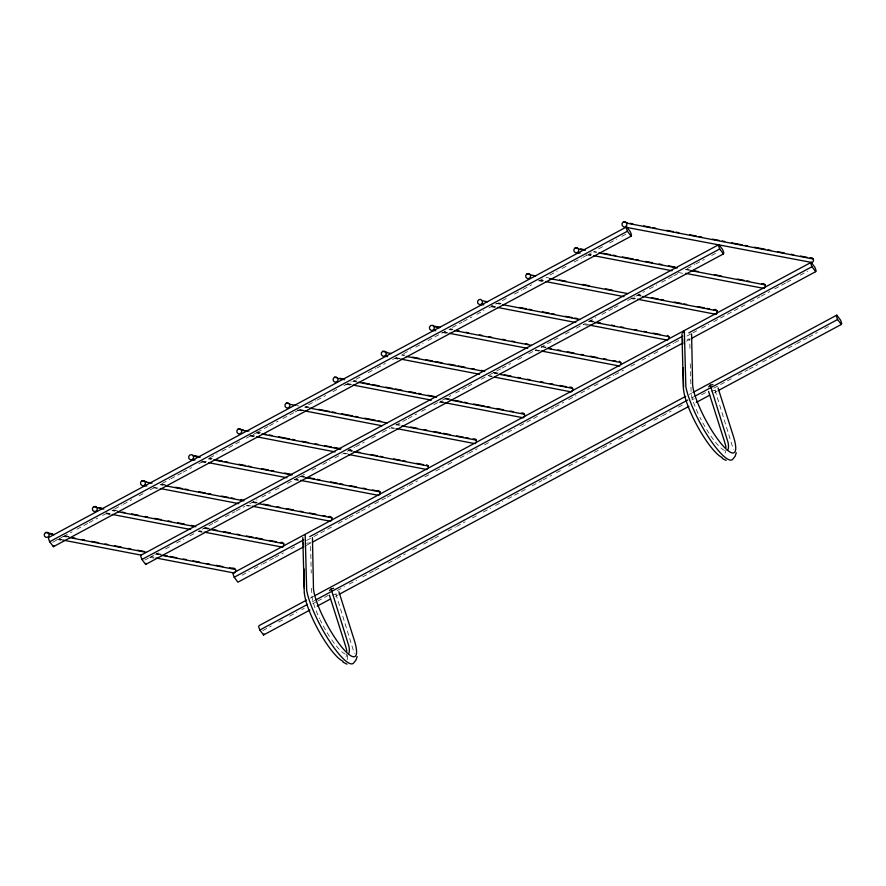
<?xml version="1.0" encoding="UTF-8"?>
<svg xmlns="http://www.w3.org/2000/svg" width="886" height="886" viewBox="0 0 886 886"><rect width="100%" height="100%" fill="white"/><g stroke="black" fill="none" stroke-linecap="round" stroke-linejoin="round"><path stroke-width="0.66" stroke-dasharray="4.43 3.32" d="M345.983 656.903L346.924 654.012M725.136 453.134L726.077 450.232M332.029 595.004L335.916 594.03L337.577 592.391M711.181 391.224L715.068 390.261L716.73 388.622M52.606 542.321L62.352 537.071M63.57 536.418L72.098 531.833M76.982 529.219L87.947 523.316M89.165 522.662L97.704 518.077M102.577 515.464L107.45 512.839M114.759 508.907L122.08 504.976M123.298 504.322L131.826 499.737M139.146 495.806L145.238 492.527M150.111 489.914L154.984 487.289M162.304 483.357L169.614 479.426M170.832 478.772L181.807 472.88M183.025 472.227L191.553 467.642M198.863 463.71L204.965 460.432M209.838 457.807L217.148 453.876M222.032 451.262L241.535 440.774M246.408 438.16L256.154 432.922M257.372 432.268L268.347 426.365M269.565 425.712L278.093 421.127M282.966 418.502L293.942 412.61M295.16 411.957L301.251 408.679M308.572 404.747L315.881 400.815M317.099 400.162L325.638 395.577M332.948 391.645L337.821 389.032M343.912 385.753L351.233 381.822M356.106 379.197L360.979 376.583M368.299 372.652L375.609 368.72M376.827 368.067L385.355 363.481M392.675 359.55L397.548 356.925M403.639 353.658L410.96 349.726M415.833 347.102L423.143 343.17M428.016 340.556L447.519 330.068M452.403 327.455L462.149 322.205M463.367 321.552L471.895 316.966M476.779 314.353L484.088 310.421M488.961 307.796L497.5 303.211M502.373 300.587L507.246 297.973M514.556 294.041L521.876 290.11M523.094 289.456L531.622 284.871M538.943 280.94L545.034 277.661M549.907 275.048L557.216 271.116M562.101 268.491L566.974 265.878M574.283 261.946L581.604 258.014M582.822 257.361L591.35 252.776M598.659 248.844L604.761 245.566M609.634 242.941L616.944 239.01M621.828 236.396L626.701 233.771M144.872 560.063L148.527 558.091M149.745 557.438L158.284 552.853M165.593 548.921L170.466 546.308M176.569 543.029L183.878 539.098M189.969 535.82L196.072 532.541M202.163 529.274L213.127 523.371M214.357 522.718L220.448 519.44M225.321 516.826L235.078 511.587M236.296 510.934L244.824 506.338M249.697 503.724L257.018 499.793M261.891 497.168L270.418 492.583M275.291 489.969L280.175 487.344M287.485 483.413L294.794 479.481M296.013 478.828L304.551 474.243M311.861 470.311L317.952 467.044M322.836 464.419L330.146 460.487M335.019 457.863L342.339 453.942M347.212 451.317L354.522 447.386M355.74 446.732L364.279 442.147M371.588 438.216L377.68 434.937M382.553 432.324L389.873 428.392M395.964 425.114L406.94 419.222M408.158 418.557L416.686 413.972M421.559 411.359L426.443 408.734M433.752 404.802L441.062 400.871M442.28 400.217L450.819 395.632M455.692 393.019L466.656 387.116M467.886 386.462L473.977 383.184M481.286 379.263L488.607 375.332M489.825 374.667L500.789 368.775M502.008 368.122L510.546 363.537M517.856 359.605L523.947 356.327M528.82 353.713L536.141 349.782M558.08 337.987L541.014 347.157L543.661 347.689M565.39 334.055L570.263 331.442M576.365 328.163L583.675 324.232M588.548 321.607L595.868 317.675M601.959 314.408L612.924 308.505M614.142 307.852L620.244 304.574M627.554 300.653L634.863 296.721M636.093 296.068L644.62 291.472M649.493 288.858L656.814 284.927M661.687 282.302L672.651 276.41M673.869 275.756L679.972 272.478M687.281 268.547L694.591 264.615M695.809 263.962L704.348 259.376M711.657 255.445L716.53 252.831M242.022 575.18L249.331 571.248M254.216 568.635L261.525 564.703M262.743 564.05L273.719 558.147M274.937 557.493L283.465 552.908M290.774 548.977L296.876 545.71M306.622 540.46L312.714 537.193M313.943 536.528L333.435 526.051M338.319 523.427L348.065 518.188M349.283 517.535L360.259 511.643M361.477 510.989L370.005 506.404M374.878 503.78L385.853 497.888M387.071 497.223L393.162 493.956M400.483 490.024L407.793 486.093M409.011 485.439L417.539 480.854M424.859 476.923L429.732 474.298M435.823 471.031L443.144 467.099M448.017 464.474L452.89 461.85M460.199 457.929L467.52 453.997M468.738 453.333L477.266 448.748M484.587 444.827L489.46 442.203M495.551 438.924L502.86 434.993M507.744 432.379L515.054 428.447M519.927 425.823L539.43 415.346M544.303 412.721L554.06 407.482M555.278 406.829L563.806 402.244M568.69 399.619L576 395.688M580.873 393.074L589.412 388.489M594.284 385.864L599.157 383.239M606.467 379.319L613.788 375.387M615.006 374.734L623.534 370.138M630.854 366.217L636.945 362.939M641.818 360.314L649.128 356.382M654.012 353.769L658.885 351.144M666.194 347.212L673.515 343.281M674.733 342.627L679.606 340.014M686.916 336.082L691.789 333.457M693.018 332.804L696.673 330.843M701.546 328.219L708.855 324.287M713.739 321.662L745.425 304.64M750.298 302.015L760.055 296.777M761.273 296.123L769.801 291.538M774.674 288.914L785.649 283.022M786.868 282.357L792.959 279.09M800.279 275.158L807.589 271.227M306.191 545.488L311.075 542.874M686.484 341.11L690.15 339.139M310.233 598.139L313.899 596.167M689.308 394.403L691.756 393.096M312.249 601.849L314.685 600.542M691.324 398.124L693.76 396.817M262.777 630.588L271.315 626.003M278.625 622.072L284.716 618.793M289.589 616.18L296.91 612.248M301.783 609.623L304.219 608.317M312.758 603.731L316.413 601.76M317.631 601.107L331.032 593.908M337.134 590.63L344.444 586.698M349.317 584.073L356.637 580.142M362.728 576.875L373.693 570.972M374.911 570.318L381.013 567.04M388.323 563.108L395.632 559.188M396.862 558.523L405.389 553.938M412.699 550.018L417.572 547.393M423.674 544.115L433.42 538.876M434.638 538.223L440.741 534.945M448.05 531.013L455.36 527.081M456.578 526.428L465.117 521.843M472.426 517.911L477.299 515.298M483.402 512.019L490.711 508.088M495.584 505.463L502.905 501.531M507.778 498.918L527.281 488.43M532.154 485.816L541.9 480.577M543.118 479.924L551.657 475.328M556.53 472.714L562.621 469.436M568.723 466.158L577.251 461.573M582.124 458.959L587.008 456.334M594.318 452.403L601.627 448.471M602.845 447.818L611.384 443.233M618.694 439.301L624.785 436.023M629.669 433.409L636.979 429.477M641.852 426.853L646.725 424.239M654.045 420.307L661.355 416.376M662.573 415.722L671.112 411.137M678.421 407.206L684.513 403.927M691.822 399.996L694.27 398.689M701.579 394.757L706.452 392.133M713.773 388.212L733.265 377.724M738.149 375.11L747.895 369.861M749.113 369.207L757.652 364.622M762.525 362.009L773.489 356.106M774.707 355.452L780.81 352.174M788.119 348.242L795.429 344.322M796.647 343.657L807.622 337.765M808.84 337.112L817.368 332.527M824.689 328.595L830.78 325.317M335.484 596.311L337.92 595.004M714.559 392.587L716.995 391.269M687.093 339.316L689.74 338.95L689.972 349.992M306.611 543.262L310.587 542.719L311.219 573.087M594.107 251.524L596.81 252.045M686.063 269.211L690.128 269.986M593.432 251.868L596.145 252.377M685.399 269.543L689.452 270.33M588.924 254.293L591.626 254.814M588.249 254.625L590.962 255.146M586.322 254.803L591.737 255.844M678.288 272.478L683.693 273.519M638.496 294.65L641.198 295.171M545.964 277.407L548.667 277.927M637.92 295.082L640.622 295.603M637.255 295.426L641.309 296.201M540.781 280.164L543.483 280.685M632.737 297.851L635.439 298.372M538.754 280.242L544.159 281.283M630.721 297.929L636.126 298.959M539.53 280.94L542.232 281.46M631.496 298.615L634.199 299.136M498.386 302.846L501.088 303.366M590.353 320.522L593.055 321.042M497.81 303.278L500.524 303.798M589.777 320.965L593.83 321.74M495.795 303.355L501.199 304.396M589.101 321.297L593.166 322.072M491.276 305.781L496.692 306.822M584.594 323.722L588.647 324.509M491.963 306.379L494.665 306.899M491.387 306.811L495.44 307.586M583.353 324.498L587.407 325.273M450.243 328.717L452.945 329.238M542.199 346.404L546.263 347.179M449.667 329.149L452.369 329.67M541.634 346.836L545.687 347.622M449.003 329.492L451.705 330.013M444.484 331.918L447.186 332.438M443.82 332.25L447.873 333.036M535.775 349.937L539.829 350.712M441.892 332.427L447.297 333.468M535.199 350.369L539.264 351.155M402.1 354.599L404.802 355.109M494.056 372.275L498.12 373.061M401.524 355.031L404.226 355.552M493.48 372.718L497.544 373.493M494.166 373.305L496.869 373.826M396.341 357.789L400.394 358.575M488.297 375.476L492.361 376.251M395.665 358.121L399.73 358.908M488.983 376.074L491.686 376.594M395.09 358.564L397.803 359.085M353.946 380.471L356.659 380.991M445.913 398.157L449.966 398.933M353.37 380.902L356.083 381.423M445.337 398.589L449.39 399.365M352.706 381.246L356.759 382.021M444.672 398.921L448.726 399.708M348.187 383.671L350.9 384.192M440.154 401.347L444.207 402.133M347.522 384.003L351.576 384.779M440.84 401.945L443.543 402.465M345.595 384.181L351 385.222M438.913 402.122L442.967 402.897M305.803 406.342L308.505 406.862M305.227 406.785L309.292 407.56M395.843 424.206L401.247 425.247M296.445 405.555L299.147 406.076M304.562 407.117L307.265 407.638M396.518 424.804L399.232 425.324M300.044 409.542L304.097 410.318M299.379 409.875L303.433 410.661M391.335 427.561L395.4 428.337M297.452 410.052L301.506 410.838M390.759 427.993L393.473 428.514M256.309 431.958L261.713 432.999M348.264 449.645L353.68 450.686M257.084 432.656L259.786 433.176M349.04 450.343L351.753 450.863M256.408 432.988L259.122 433.509M348.375 450.675L352.429 451.461M250.55 435.159L255.954 436.2M343.857 453.1L347.921 453.887M249.874 435.491L253.939 436.277M343.192 453.433L345.894 453.953M250.66 436.189L253.363 436.709M209.506 458.095L212.219 458.616M301.473 475.782L304.175 476.303M208.941 458.527L211.643 459.048M300.897 476.214L304.961 477M208.265 458.87L210.968 459.391M300.232 476.546L304.286 477.332M202.396 461.03L206.46 461.816M295.714 478.983L298.416 479.492M203.082 461.628L205.785 462.149M295.049 479.315L297.751 479.835M201.155 461.805L206.571 462.846M294.473 479.747L298.527 480.533M161.363 483.977L165.427 484.753M253.33 501.653L257.383 502.44M160.787 484.409L164.851 485.185M252.754 502.096L256.807 502.871M160.122 484.742L162.825 485.262M252.078 502.428L256.143 503.204M153.588 487.245L158.993 488.286M246.895 505.186L250.959 505.972M154.363 487.942L157.066 488.463M246.33 505.629L249.032 506.15M113.22 509.849L117.273 510.624M205.175 527.535L209.24 528.311M112.644 510.281L115.346 510.801M204.611 527.967L208.664 528.743M111.979 510.624L114.682 511.144M203.935 528.3L207.988 529.086M106.11 512.784L110.163 513.57M199.428 530.725L202.13 531.246M106.796 513.382L109.499 513.902M198.752 531.068L201.454 531.589M106.22 513.814L110.274 514.6M198.176 531.5L202.241 532.276M65.077 535.72L69.13 536.506M157.032 553.407L161.097 554.182M64.501 536.163L68.554 536.938M156.457 553.839L160.521 554.625M62.474 536.229L66.539 537.016M154.441 553.916L159.845 554.957M59.318 538.921L62.02 539.441M151.273 556.607L153.987 557.128M58.642 539.253L61.355 539.773M56.715 539.43L62.131 540.471M150.033 557.372L154.086 558.158M715.068 390.261L733.409 449.567M335.916 594.03L354.267 653.336M690.26 363.792L691.169 393.672A36.769 8.262 61.7 0 0 699.331 416.121M311.529 588.271L312.016 597.441A36.769 8.262 61.7 0 0 319.602 618.683M347.489 655.23A42.074 9.458 61.7 0 1 346.991 660.081M345.33 654.134A36.769 8.262 61.7 0 1 330.168 637.51M329.47 636.436A36.769 8.262 61.7 0 1 320.178 619.89M724.482 450.365A36.769 8.262 61.7 0 1 699.929 417.328"/><path stroke-width="1.33" d="M53.393 546.695L631.142 236.185L631.519 235.023L630.356 231.811L626.623 226.871L48.863 537.381L48.486 538.544L49.66 541.745L53.393 546.695L53.769 545.532M141.14 555.123L140.763 556.286L141.926 559.498L145.658 564.437L723.419 253.928L723.796 252.765L722.633 249.553L718.889 244.614L141.14 555.123L62.707 540.039M145.658 564.437L146.046 563.274M306.578 600.099L259.044 625.649L258.668 626.812L259.831 630.024L263.563 634.963L263.95 633.8M357.147 656.526L356.017 659.992L353.592 663.06A47.379 10.654 61.7 0 1 329.171 640.633A47.379 10.654 61.7 0 1 306.689 590.397L305.194 534.69M626.623 226.871L626.247 228.034L627.41 231.246L631.142 236.185M718.889 244.614L718.513 245.776L719.687 248.988L723.419 253.928M736.299 452.757L735.17 456.224L732.744 459.28A47.379 10.654 61.7 0 1 708.324 436.864A47.379 10.654 61.7 0 1 685.842 386.628L684.346 330.921L682.752 332.848M815.696 271.67L816.072 270.507L814.898 267.295L811.166 262.356L810.79 263.519L811.953 266.73L815.696 271.67L691.368 338.485M841.323 324.453L841.7 323.29L840.537 320.079L836.794 315.139L836.417 316.302L837.591 319.514L841.323 324.453L718.214 390.615M45.563 532.519L44.3 534.059L44.444 536.063L45.895 537.348L47.822 537.171L49.095 535.631L48.952 533.638L47.49 532.342L45.563 532.519L52.329 533.815M93.706 506.648L92.443 508.187L92.587 510.181L94.049 511.477L95.976 511.3L97.238 509.76L97.095 507.756L95.633 506.471L93.706 506.648L96.419 507.157M152.004 483.18L145.249 481.884L143.787 480.589L141.86 480.766L140.597 482.305L140.73 484.31L142.192 485.606L146.821 485.949M144.119 485.428L145.382 483.889L145.249 481.884M192.262 459.546L193.525 458.007L193.392 456.002L191.93 454.717L190.003 454.895L188.74 456.434L188.873 458.439L190.335 459.723L194.964 460.067M238.146 429.012L236.883 430.552L237.027 432.556L238.489 433.852L240.416 433.675L241.679 432.135L241.535 430.131L240.073 428.835L238.146 429.012L243.561 430.053M286.3 403.141L285.026 404.68L285.17 406.685L286.632 407.97L288.559 407.793L289.822 406.253L289.678 404.26L288.227 402.964L286.3 403.141L289.002 403.662M334.443 377.27L333.18 378.809L333.313 380.803L334.775 382.099L336.702 381.921L337.965 380.382L337.832 378.377L336.37 377.093L334.443 377.27L337.145 377.779M391.39 353.547L385.975 352.506L384.513 351.21L382.586 351.388L381.323 352.927L381.456 354.932L382.918 356.216L387.559 356.571M384.845 356.05L386.119 354.511L385.975 352.506M432.999 330.168L434.262 328.628L434.118 326.624L432.656 325.339L430.729 325.516L429.466 327.056L429.61 329.049L431.072 330.345L435.702 330.688M481.142 304.297L482.405 302.757L482.272 300.753L480.81 299.457L478.883 299.634L477.62 301.174L477.753 303.178L479.215 304.474L483.845 304.817M280.674 547.36L282.601 547.183L283.863 545.643L283.73 543.65L282.269 542.354L280.341 542.531M527.026 273.763L525.763 275.302L525.896 277.307L527.358 278.592L529.285 278.414L530.548 276.875L530.415 274.881L528.953 273.586L527.026 273.763L529.728 274.283M585.325 250.306L578.558 248.999L577.096 247.715L575.169 247.881L573.907 249.431L574.05 251.425L575.512 252.72L580.142 253.064M577.439 252.543L578.702 251.004L578.558 248.999M813.337 259.011L626.701 223.128L625.25 221.832L623.323 222.009L622.05 223.549L622.193 225.553L623.655 226.838L812.207 262.555L813.47 261.016L813.337 259.011L811.875 257.726L809.948 257.892M625.582 226.672L626.845 225.133L626.701 223.128M475.184 443.687L476.446 442.147L476.314 440.143L474.852 438.847L472.925 439.024M713.994 314.486L715.921 314.308L717.184 312.769L717.04 310.764L715.578 309.469L713.651 309.646M329.47 590.597L331.131 588.957L333.723 588.304M708.623 386.817L710.284 385.177L712.876 384.535M49.66 541.745L627.41 231.246M141.926 559.498L719.687 248.988M811.166 262.356L233.417 572.865L233.04 574.028L234.203 577.24L237.935 582.18L303.754 546.806M234.203 577.24L303.676 539.895M309.779 536.617L682.752 336.171M688.854 332.892L811.953 266.73M312.293 542.221L682.829 343.07M315.117 595.514L685.653 396.363M692.974 392.443L836.794 315.139M259.831 630.024L307.364 604.473M315.903 599.888L687.669 400.084M694.978 396.153L837.591 319.514M263.563 634.963L309.89 610.066M317.199 606.135L330.611 598.936M339.139 594.351L688.965 406.342M696.274 402.41L709.686 395.2M810.28 262.732L812.207 262.555M761.805 283.775L763.732 283.598L765.194 284.893L765.327 286.887L764.064 288.426L685.62 273.353M569.222 387.282L571.149 387.104L572.6 388.389L572.744 390.394L571.481 391.933L494.388 377.115M521.068 413.153L522.995 412.976L524.457 414.271L524.601 416.265L523.327 417.804L444.894 402.731M376.628 490.778L378.555 490.6L380.016 491.896L380.16 493.901M328.485 516.66L330.412 516.483L331.873 517.767L332.017 519.772M623.323 222.009L627.377 222.796M630.079 223.305L632.781 223.826M643.601 225.908L650.368 227.215M653.071 227.735L655.773 228.256M666.593 230.327L673.36 231.634M676.062 232.154L678.765 232.675M689.585 234.757L696.352 236.053M699.054 236.573L701.756 237.094M712.577 239.176L719.343 240.471M722.046 240.992L724.748 241.513M731.515 242.819L742.324 244.89M745.037 245.411L747.74 245.931M754.495 247.238L765.316 249.32M768.029 249.841L770.731 250.361M777.487 251.657L784.254 252.953M791.01 254.26L793.723 254.78M800.479 256.076L807.246 257.383M575.169 247.881L577.882 248.401M580.585 248.922L583.287 249.442M603.576 253.352L610.332 254.647M613.034 255.168L615.748 255.689M622.504 256.984L633.324 259.066M636.026 259.587L638.74 260.107M645.495 261.414L652.262 262.71M659.018 264.006L661.72 264.526M668.487 265.833L675.254 267.129M692.83 270.507L698.234 271.548M714.47 274.671L721.226 275.967M737.462 279.09L744.218 280.397M746.92 280.917L749.634 281.438M598.847 252.898L677.281 267.982M690.803 270.584L765.194 284.893M593.664 255.666L672.097 270.751M559.487 279.998L566.243 281.305M582.479 284.428L589.234 285.724M605.459 288.847L612.226 290.143M651.443 297.685L658.209 298.992M660.912 299.512L663.614 300.022M674.434 302.104L681.201 303.411M683.903 303.931L686.606 304.452M697.426 306.534L704.193 307.83M706.895 308.35L709.597 308.871M530.415 274.881L535.82 275.923M549.342 278.514L627.786 293.598M642.66 296.467L717.04 310.764M545.521 281.538L623.954 296.622M637.477 299.224L715.921 314.308M519.451 307.442L526.218 308.738M528.92 309.258L531.622 309.779M542.442 311.861L549.209 313.157M551.912 313.677L554.614 314.198M565.434 316.28L572.19 317.576M574.903 318.096L577.606 318.617M597.895 322.526L600.597 323.047M611.418 325.118L614.12 325.638M620.876 326.945L623.589 327.466M634.409 329.548L637.112 330.068M643.867 331.364L646.581 331.885M653.336 333.18L660.103 334.487M482.272 300.753L487.677 301.794M502.55 304.651L579.643 319.481M594.517 322.338L668.897 336.636L669.041 338.64M497.367 307.42L575.811 322.504M589.334 325.096L667.767 340.18M433.442 326.037L440.198 327.333M456.434 330.456L459.136 330.976M465.892 332.272L468.605 332.793M479.415 334.875L482.128 335.395M488.884 336.691L491.586 337.212M502.406 339.294L505.12 339.814M511.875 341.121L514.578 341.642M525.398 343.713L528.1 344.233M548.39 348.143L551.092 348.663M557.859 349.959L560.561 350.479M567.328 351.775L574.084 353.082M580.851 354.378L583.553 354.898M590.32 356.194L597.075 357.501M603.842 358.797L606.545 359.317M613.3 360.624L616.014 361.145M434.118 326.624L439.534 327.665M454.407 330.533L531.489 345.352M547.725 348.475L620.754 362.518L620.887 364.523M449.224 333.291L527.657 348.375M541.191 350.978L619.624 366.062M382.586 351.388L386.65 352.174M412.344 357.113L419.1 358.409M425.867 359.705L432.623 361.012M435.336 361.532L442.092 362.828M448.859 364.135L455.614 365.431M458.317 365.951L465.084 367.247M471.85 368.554L474.553 369.074M481.308 370.37L484.022 370.891M504.3 374.789L511.067 376.096M517.823 377.392L520.536 377.912M527.292 379.219L529.994 379.74M540.814 381.811L543.517 382.331M550.284 383.638L552.986 384.159M559.753 385.454L566.508 386.761M406.264 356.405L484.697 371.489M499.571 374.346L572.6 388.389M401.081 359.162L479.514 374.246M339.847 378.3L342.561 378.82M362.839 382.73L369.606 384.026M372.308 384.546L379.075 385.842M385.831 387.149L392.598 388.445M395.3 388.965L402.056 390.272M408.823 391.568L415.589 392.863M418.292 393.384L420.994 393.905M427.761 395.211L434.517 396.507M454.806 400.406L461.562 401.712M464.275 402.233L466.977 402.753M473.733 404.049L484.553 406.131M487.256 406.652L489.969 407.172M496.725 408.468L503.492 409.775M510.247 411.071L512.961 411.591M337.832 378.377L344.588 379.684M358.11 382.276L436.554 397.36M450.077 399.963L524.457 414.271M352.927 385.045L431.371 400.129M318.75 409.376L329.57 411.458M332.272 411.979L334.986 412.499M341.741 413.806L352.562 415.877M355.264 416.398L357.977 416.918M364.733 418.225L375.553 420.307M378.256 420.828L380.958 421.348M410.716 427.063L417.472 428.37M424.239 429.666L426.941 430.186M433.708 431.482L440.464 432.789M443.177 433.309L449.933 434.605M456.7 435.912L463.456 437.208M466.158 437.728L468.871 438.249M289.678 404.26L295.093 405.301M309.967 408.158L387.06 422.976M401.934 425.845L476.314 440.143M304.784 410.916L381.866 425.745M396.751 428.602L473.833 443.421M246.264 430.574L248.966 431.094M263.84 433.952L266.553 434.472M269.255 434.993L271.958 435.513M278.725 436.82L289.545 438.902M292.247 439.423L294.949 439.943M301.716 441.239L308.472 442.535M315.239 443.842L317.941 444.362M324.697 445.658L331.464 446.965M334.166 447.474L340.933 448.781M357.158 451.904L359.86 452.425M370.68 454.496L377.447 455.803M380.149 456.323L382.852 456.844M393.672 458.926L400.439 460.222M403.141 460.742L405.843 461.263M416.664 463.345L423.43 464.641M241.535 430.131L246.95 431.172M261.824 434.029L340.257 449.113M353.78 451.716L428.171 466.014L428.303 468.018M256.641 436.798L335.074 451.882M348.597 454.474L427.041 469.558M192.705 455.415L199.472 456.711M215.697 459.834L222.464 461.13M225.166 461.65L227.868 462.171M238.688 464.253L245.455 465.549M248.158 466.069L250.86 466.59M261.68 468.672L268.436 469.979M271.149 470.499L273.852 471.02M284.672 473.091L291.428 474.398M307.663 477.521L314.419 478.817M317.133 479.337L319.835 479.858M330.655 481.94L337.411 483.235M340.113 483.756L342.827 484.277M349.582 485.572L356.349 486.879M363.105 488.175L365.818 488.695M372.574 490.002L375.276 490.523M193.392 456.002L200.147 457.309M213.681 459.912L292.114 474.996M305.637 477.587L380.016 491.896M208.498 462.669L286.931 477.753M300.454 480.356L378.898 495.44M141.86 480.766L145.913 481.552M175.672 487.267L182.427 488.574M185.13 489.094L187.843 489.604M198.652 491.686L205.419 492.993M208.121 493.513L210.824 494.034M221.644 496.116L228.411 497.411M231.113 497.932L233.815 498.453M240.582 499.748L243.285 500.269M263.574 504.167L270.33 505.474M277.096 506.77L279.799 507.29M286.566 508.597L293.321 509.893M300.088 511.189L302.79 511.709M309.557 513.016L316.313 514.312M323.08 515.619L325.782 516.139M165.527 485.783L243.971 500.867M258.845 503.724L331.873 517.767M160.344 488.54L238.788 503.625M252.311 506.227L330.744 521.311M99.121 507.678L101.824 508.199M122.113 512.108L124.815 512.629M131.582 513.924L138.338 515.22M145.105 516.527L147.807 517.047M154.563 518.343L161.33 519.65M168.096 520.946L170.799 521.466M177.554 522.762L184.321 524.069M191.077 525.365L193.79 525.885M214.069 529.784L216.782 530.304M223.538 531.611L230.305 532.907M237.06 534.214L239.763 534.723M246.529 536.03L253.296 537.326M255.999 537.846L262.754 539.153M269.521 540.449L276.288 541.745M97.095 507.756L103.861 509.062M117.384 511.654L195.817 526.738M209.351 529.341L283.73 543.65M112.201 514.423L190.634 529.507M204.168 532.109L282.601 547.183M72.608 537.724L75.321 538.245M82.077 539.541L84.779 540.061M91.546 541.357L98.313 542.664M105.069 543.96L107.771 544.48M114.538 545.776L121.293 547.083M128.06 548.379L130.763 548.899M137.529 550.206L144.285 551.502M164.574 555.4L167.277 555.921M169.979 556.441L176.746 557.748M183.513 559.044L186.215 559.564M192.971 560.86L199.738 562.167M206.493 563.463L209.207 563.983M215.962 565.29L222.729 566.586M229.485 567.882L234.125 568.225L235.576 569.521L235.72 571.525L234.458 573.065L156.014 557.981M48.952 533.638L54.367 534.679M69.241 537.536L146.323 552.355M161.197 555.223L235.576 569.521M722.145 458.372L726.143 460.399M342.993 662.141L346.991 664.168M667.435 335.351L668.897 336.636M619.292 361.222L620.754 362.518M426.709 464.729L428.171 466.014M718.025 387.913L733.386 436.266A42.074 9.458 61.7 0 1 718.601 440.42A42.074 9.458 61.7 0 1 692.586 382.276L691.589 333.889M710.284 385.177L728.082 442.524A36.769 8.262 61.7 0 1 727.561 450.066M708.578 391.457L724.36 441.117A42.074 9.458 61.7 0 1 726.022 447.375M338.873 591.682L354.234 640.035A42.074 9.458 61.7 0 1 339.449 644.188A42.074 9.458 61.7 0 1 313.434 586.045L312.437 537.658M331.131 588.957L348.94 646.293A36.769 8.262 61.7 0 1 348.408 653.835M329.426 595.226L345.208 644.886A42.074 9.458 61.7 0 1 346.869 651.144M683.427 389.375L681.943 333.812M304.275 593.144L302.79 537.58M682.563 338.74L682.674 344.277M683.161 367.768L683.56 387.127M303.411 542.52L303.466 545.278M303.953 568.779L304.352 588.127M342.96 661.211A42.074 9.458 61.7 0 1 319.724 632.549A42.074 9.458 61.7 0 1 304.441 593.354M722.112 457.442A42.074 9.458 61.7 0 1 698.866 428.78A42.074 9.458 61.7 0 1 683.593 389.585"/></g></svg>
